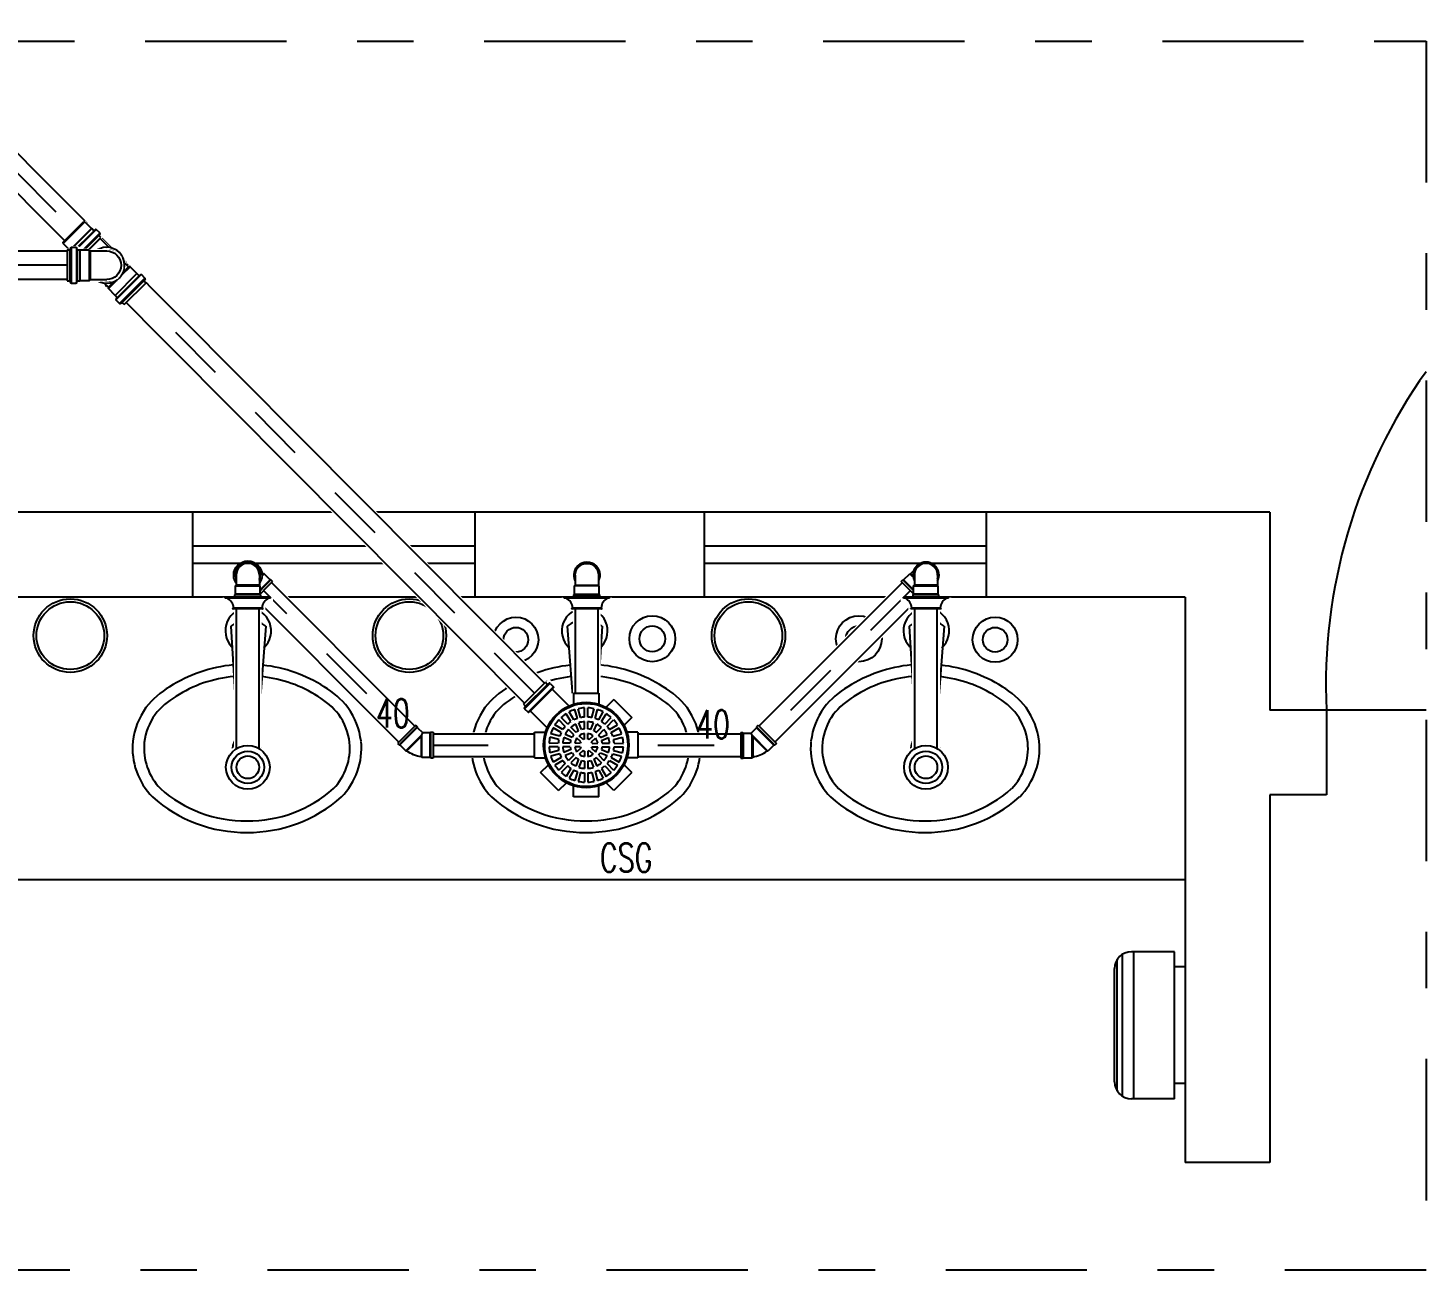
# Model space of a CAD drawing. Header units: inches. Extents: x 542787 to 543192, y 9574025 to 9574373.
# Drawn here: x 542836.584 to 542839.058, y 9574197.308 to 9574199.505 of the extents above; entities that cross this region are included whole.
import ezdxf
from ezdxf.enums import TextEntityAlignment as Align

# ---------------------------------------------------------------- set-up
doc = ezdxf.new("R2010")
doc.units = ezdxf.units.IN
doc.header["$MEASUREMENT"] = 0
for name, pattern in [('DASHDOT', [1, 0.5, -0.25, 0, -0.25]), ('DASHDOT2', [0.5, 0.25, -0.125, 0, -0.125]), ('HIDDEN2', [4.7625, 3.175, -1.5875])]:
    doc.linetypes.add(name, pattern=pattern)
for name, color, linetype in [('CERCADURA', 7, 'Continuous'), ('EIXO', 8, 'Continuous'), ('I-ARQ', 8, 'Continuous'), ('I-ESGOTO', 6, 'Continuous'), ('I-NORMO_INST', 4, 'Continuous'), ('TINTERNO', 8, 'Continuous')]:
    doc.layers.add(name, color=color, linetype=linetype)
doc.styles.add('125', font='ROMANS.SHX', dxfattribs={"width": 0.7, "height": 0.25})
doc.styles.add('25', font='ROMANS.SHX', dxfattribs={"width": 0.7, "height": 0.05})

# ---------------------------------------------------------------- blocks, each defined once
blk = doc.blocks.new('*U226')
at = {"color": 2}
blk.add_wipeout([(0, 0.0285), (1.1174, 0.0285), (1.1174, -0.0285), (0, -0.0285)], dxfattribs=at)
for p, q in [((0, 0.025), (1.1174, 0.025)), ((0, -0.025), (1.1174, -0.025))]:
    blk.add_line(p, q)
at = {"layer": 'EIXO', "linetype": 'DASHDOT', "ltscale": 0.01}
blk.add_line((0, 0), (1.1174, 0), dxfattribs=at)
blk = doc.blocks.new('*U72')
at = {"color": 2}
blk.add_wipeout([(-0.0161, 0.0161), (0.1103, 0.1425), (0.1425, 0.1103), (0.0161, -0.0161)], dxfattribs=at)
for p, q in [((-0.0141, 0.0141), (0.1123, 0.1405)), ((0.0141, -0.0141), (0.1405, 0.1123))]:
    blk.add_line(p, q)
at = {"layer": 'EIXO', "linetype": 'DASHDOT', "ltscale": 0.01}
blk.add_line((0, 0), (0.1264, 0.1264), dxfattribs=at)
blk = doc.blocks.new('*U80')
at = {"color": 2}
blk.add_wipeout([(0.0879, -0.0547), (0.3715, -0.3384), (0.3384, -0.3715), (0.0547, -0.0879)], dxfattribs=at)
for p, q in [((0.0854, -0.0571), (0.3691, -0.3408)), ((0.0571, -0.0854), (0.3408, -0.3691))]:
    blk.add_line(p, q)
at = {"layer": 'EIXO', "linetype": 'DASHDOT', "ltscale": 0.01}
blk.add_line((0.0713, -0.0713), (0.3549, -0.3549), dxfattribs=at)
blk = doc.blocks.new('*U81')
at = {"color": 2}
blk.add_wipeout([(0, 0.0228), (0.5486, 0.0228), (0.5486, -0.0228), (0, -0.0228)], dxfattribs=at)
for p, q in [((0, 0.02), (0.5486, 0.02)), ((0, -0.02), (0.5486, -0.02))]:
    blk.add_line(p, q)
at = {"layer": 'EIXO', "linetype": 'DASHDOT', "ltscale": 0.01}
blk.add_line((0, 0), (0.5486, 0), dxfattribs=at)
blk = doc.blocks.new('*U288')
at = {"color": 2}
blk.add_wipeout([(0.0202, 0.0201), (1.1708, -1.1365), (1.1305, -1.1766), (-0.0202, -0.0201)], dxfattribs=at)
for p, q in [((0.0177, 0.0176), (1.1684, -1.1389)), ((-0.0177, -0.0176), (1.1329, -1.1742))]:
    blk.add_line(p, q)
at = {"layer": 'EIXO', "linetype": 'DASHDOT', "ltscale": 0.01}
blk.add_line((0, 0), (1.1506, -1.1566), dxfattribs=at)
blk = doc.blocks.new('*U82')
at = {"color": 2}
blk.add_wipeout([(0.1177, -0.0846), (0.3715, -0.3384), (0.3384, -0.3715), (0.0846, -0.1177)], dxfattribs=at)
for p, q in [((0.1153, -0.087), (0.3691, -0.3408)), ((0.087, -0.1153), (0.3408, -0.3691))]:
    blk.add_line(p, q)
at = {"layer": 'EIXO', "linetype": 'DASHDOT', "ltscale": 0.01}
blk.add_line((0.1011, -0.1011), (0.3549, -0.3549), dxfattribs=at)
blk = doc.blocks.new('*U67')
at = {"color": 2}
blk.add_wipeout([(0.0278, 0.0036), (0.0295, 0.0036), (0.0401, -0.007), (0.0415, -0.007), (0.0448, -0.0103), (0.0103, -0.0448), (0.007, -0.0415), (0.007, -0.0401), (-0.0036, -0.0295), (-0.0036, -0.0278), (-0.0085, -0.0228), (-0.0135, -0.0203), (-0.0208, -0.0127), (-0.0243, -0.0019), (-0.0237, 0.0059), (-0.0199, 0.0141), (-0.0152, 0.0191), (-0.0086, 0.0228), (-0.0002, 0.0244), (0.0052, 0.0238), (0.0135, 0.0203), (0.0187, 0.0156), (0.0228, 0.0085)], dxfattribs=at)
for p, q in [((0.0215, 0.0077), (0.0272, 0.002)), ((0.0223, -0.0045), (0.0288, 0.002)), ((0.0271, 0.002), (0.0227, -0.0025)), ((0.0288, 0.002), (0.0271, 0.002)), ((0.0395, -0.0086), (0.0288, 0.002)), ((-0.0077, -0.0215), (-0.002, -0.0272)), ((0.0045, -0.0223), (-0.002, -0.0288)), ((-0.002, -0.0271), (0.0025, -0.0227)), ((0.0409, -0.0086), (0.0086, -0.0409)), ((0.0437, -0.0115), (0.0115, -0.0437)), ((0.0409, -0.0086), (0.0395, -0.0086)), ((0.0437, -0.0115), (0.0409, -0.0086)), ((-0.002, -0.0288), (-0.002, -0.0271)), ((0.0086, -0.0395), (-0.002, -0.0288)), ((0.0086, -0.0409), (0.0086, -0.0395)), ((0.0115, -0.0437), (0.0086, -0.0409))]:
    blk.add_line(p, q)
for radius in [0.0228, 0.02]:
    blk.add_circle((0, 0), radius)
at = {"layer": 'TINTERNO'}
blk.add_line((0.0395, -0.0086), (0.0086, -0.0395), dxfattribs=at)
blk.add_circle((0, 0), 0.0188, dxfattribs=at)
blk = doc.blocks.new('*U68')
at = {"color": 2}
blk.add_wipeout([(0.0171, 0.0222), (0.0183, 0.0234), (0.0333, 0.0234), (0.0343, 0.0244), (0.039, 0.0244), (0.039, -0.0244), (0.0343, -0.0244), (0.0333, -0.0234), (0.0183, -0.0234), (0.0171, -0.0222), (0.0101, -0.0222), (0.0049, -0.0239), (-0.0057, -0.0237), (-0.0159, -0.0185), (-0.0209, -0.0126), (-0.024, -0.0041), (-0.0242, 0.0027), (-0.0222, 0.01), (-0.0174, 0.0171), (-0.0132, 0.0205), (-0.0048, 0.0239), (0.0022, 0.0243), (0.0101, 0.0222)], dxfattribs=at)
for p, q in [((0, 0.0206), (0.0178, 0.0206)), ((0.019, 0.0218), (0.0178, 0.0206)), ((0.034, 0.0218), (0.019, 0.0218)), ((0.035, 0.0228), (0.034, 0.0218)), ((0.039, 0.0228), (0.035, 0.0228)), ((0.039, 0.0228), (0.039, -0.0228)), ((0, -0.0206), (0.0178, -0.0206)), ((0.019, -0.0218), (0.0178, -0.0206)), ((0.034, -0.0218), (0.019, -0.0218)), ((0.035, -0.0228), (0.034, -0.0218)), ((0.039, -0.0228), (0.035, -0.0228))]:
    blk.add_line(p, q)
at = {"color": 8}
for p, q in [((0.0178, 0.0206), (0.0178, -0.0206)), ((0.019, -0.0218), (0.019, 0.0218)), ((0.034, 0.0218), (0.034, -0.0218)), ((0.035, 0.0228), (0.035, -0.0228))]:
    blk.add_line(p, q, dxfattribs=at)
blk.add_arc((0, 0), 0.0228, 64.6232, 295.3768, dxfattribs=at)
for radius, start, end in [(0.0218, 70.9009, 289.0991), (0.0206, 90, 270)]:
    blk.add_arc((0, 0), radius, start, end)
blk = doc.blocks.new('J4540')
at = {"color": 1, "style": '25'}
for tag, flags, p in [('DESCRICAO', 1, (-0.1561, -0.1085)), ('MARCA', 1, (-0.1561, -0.1877)), ('QUANT.', 3, (-0.1561, -0.2718))]:
    blk.add_attdef(tag, text='', height=0.05, dxfattribs=dict(at, flags=flags)).set_placement(p, align=Align.CENTER)
at = {"color": 2}
blk.add_wipeout([(0.0278, -0.0238), (0.0235, -0.0238), (0.0225, -0.0228), (0.0097, -0.0228), (0.0006, -0.0318), (0.0006, -0.0332), (-0.0025, -0.0363), (-0.0358, -0.0029), (-0.0328, 0.0001), (-0.0314, 0.0001), (-0.0207, 0.0107), (-0.019, 0.0107), (-0.0066, 0.0179), (0.0062, 0.0212), (0.0075, 0.0224), (0.0225, 0.0224), (0.0235, 0.0234), (0.0278, 0.0234)], dxfattribs=at)
for p, q in [((-0.031, -0.0007), (-0.0204, 0.0099)), ((0.0078, -0.0183), (-0.0204, 0.0099)), ((-0.0204, 0.0099), (-0.0187, 0.0099)), ((0.0078, 0.0216), (0.0066, 0.0204)), ((0.0228, 0.0216), (0.0078, 0.0216)), ((0.0078, 0.0216), (0.0078, -0.0183)), ((0.0238, 0.0226), (0.0228, 0.0216)), ((0.0278, 0.0226), (0.0238, 0.0226)), ((0.0238, 0.0226), (0.0238, -0.023)), ((0.0278, -0.023), (0.0278, 0.0226)), ((-0.0353, -0.0035), (-0.0324, -0.0007)), ((-0.003, -0.0357), (-0.0353, -0.0035)), ((-0.0002, -0.0329), (-0.0324, -0.0007)), ((-0.0324, -0.0007), (-0.031, -0.0007)), ((-0.0002, -0.0315), (0.0093, -0.022)), ((0.0078, -0.0183), (0.0093, -0.022)), ((0.0228, -0.022), (0.0093, -0.022)), ((0.0238, -0.023), (0.0228, -0.022)), ((0.0278, -0.023), (0.0238, -0.023)), ((-0.003, -0.0357), (-0.0002, -0.0329)), ((-0.0002, -0.0329), (-0.0002, -0.0315))]:
    blk.add_line(p, q)
at = {"color": 8}
for p, q in [((-0.0187, 0.0099), (0.0066, -0.0154)), ((0.0066, -0.0154), (0.0066, 0.0204)), ((0.0228, 0.0216), (0.0228, -0.022)), ((-0.0002, -0.0315), (-0.031, -0.0007)), ((0.0066, -0.0154), (0.0078, -0.0183))]:
    blk.add_line(p, q, dxfattribs=at)
blk.add_arc((0.0157, -0.0373), 0.0584, 98.9327, 126.0673)
blk = doc.blocks.new('SF40B5')
at = {"color": 8, "linetype": 'Continuous'}
for p, q in [((0.0011, 0.04), (0, 0.04)), ((0, 0.04), (0, -0.04)), ((0.0011, 0.04), (0.0011, -0.04)), ((0.0191, 0.0267), (0.0184, 0.0267)), ((0.0184, 0.0267), (0.0184, -0.0267)), ((0.0197, 0.026), (0.0197, -0.026)), ((0.0011, -0.04), (0, -0.04)), ((0.0191, -0.0267), (0.0184, -0.0267))]:
    blk.add_line(p, q, dxfattribs=at)
at = {"linetype": 'Continuous'}
for p, q in [((0.2669, 0.02), (0.0197, 0.02)), ((0.2669, -0.02), (0.0197, -0.02))]:
    blk.add_line(p, q, dxfattribs=at)
for radius in [0.0387, 0.02]:
    blk.add_circle((0.3, 0), radius)
at = {"color": 8}
blk.add_circle((0.3, 0), 0.0287, dxfattribs=at)
at = {"linetype": 'Continuous'}
for centre, start, end in [((0.0187, 0.0443), 201.6148, 268.9949), ((0.0187, -0.0443), 91.0051, 158.3852)]:
    blk.add_arc(centre, 0.019, start, end, dxfattribs=at)
at = {"color": 8, "linetype": 'Continuous'}
for centre, start, end in [((0.0191, 0.026), 0, 90), ((0.0191, -0.026), 270, 0)]:
    blk.add_arc(centre, 0.000667, start, end, dxfattribs=at)
at = {"color": 2}
blk.add_wipeout([(0.0011, 0.0446), (0.0067, 0.0446), (0.0067, 0.0383), (0.0149, 0.0312), (0.0253, 0.0312), (0.0253, 0.0246), (0.2659, 0.0246), (0.2726, 0.0326), (0.2841, 0.0398), (0.2972, 0.0431), (0.3107, 0.0422), (0.3233, 0.0371), (0.3337, 0.0284), (0.3408, 0.017), (0.3441, 0.0038), (0.3432, -0.0097), (0.3382, -0.0222), (0.3295, -0.0326), (0.318, -0.0398), (0.3049, -0.0431), (0.2914, -0.0422), (0.2788, -0.0371), (0.2684, -0.0284), (0.266, -0.0246), (0.0253, -0.0246), (0.0253, -0.0312), (0.0149, -0.0312), (0.0067, -0.0383), (0.0067, -0.0446), (0.0011, -0.0446)], dxfattribs=at)
at = {"color": 8, "linetype": 'Continuous'}
for p, q in [((0.0021, 0.04), (0.0011, 0.04)), ((0.0011, 0.04), (0.0011, -0.04)), ((0.0021, 0.04), (0.0021, -0.04)), ((0.0201, 0.0267), (0.0194, 0.0267)), ((0.0194, 0.0267), (0.0194, -0.0267)), ((0.0208, 0.026), (0.0208, -0.026)), ((0.0021, -0.04), (0.0011, -0.04)), ((0.0201, -0.0267), (0.0194, -0.0267))]:
    blk.add_line(p, q, dxfattribs=at)
at = {"linetype": 'Continuous'}
for p, q in [((0.2679, 0.02), (0.0208, 0.02)), ((0.2679, -0.02), (0.0208, -0.02))]:
    blk.add_line(p, q, dxfattribs=at)
for radius in [0.0387, 0.02]:
    blk.add_circle((0.3011, 0), radius)
at = {"color": 8}
blk.add_circle((0.3011, 0), 0.0287, dxfattribs=at)
at = {"linetype": 'Continuous'}
for centre, start, end in [((0.0198, 0.0443), 201.6148, 268.9949), ((0.0198, -0.0443), 91.0051, 158.3852)]:
    blk.add_arc(centre, 0.019, start, end, dxfattribs=at)
at = {"color": 8, "linetype": 'Continuous'}
for centre, start, end in [((0.0201, 0.026), 0, 90), ((0.0201, -0.026), 270, 0)]:
    blk.add_arc(centre, 0.000667, start, end, dxfattribs=at)
blk = doc.blocks.new('*U83')
at = {"color": 2}
blk.add_wipeout([(0.0036, -0.0278), (0.0036, -0.0295), (-0.007, -0.0401), (-0.007, -0.0415), (-0.0103, -0.0448), (-0.0448, -0.0103), (-0.0415, -0.007), (-0.0401, -0.007), (-0.0295, 0.0036), (-0.0278, 0.0036), (-0.0228, 0.0085), (-0.0203, 0.0135), (-0.0127, 0.0208), (-0.0019, 0.0243), (0.0059, 0.0237), (0.0141, 0.0199), (0.0191, 0.0152), (0.0228, 0.0086), (0.0244, 0.0002), (0.0238, -0.0052), (0.0203, -0.0135), (0.0156, -0.0187), (0.0085, -0.0228)], dxfattribs=at)
for p, q in [((-0.0395, -0.0086), (-0.0288, 0.002)), ((-0.0223, -0.0045), (-0.0288, 0.002)), ((-0.0288, 0.002), (-0.0271, 0.002)), ((-0.0215, 0.0077), (-0.0272, 0.002)), ((-0.0271, 0.002), (-0.0227, -0.0025)), ((-0.0437, -0.0115), (-0.0409, -0.0086)), ((-0.0115, -0.0437), (-0.0437, -0.0115)), ((-0.0086, -0.0409), (-0.0409, -0.0086)), ((-0.0409, -0.0086), (-0.0395, -0.0086)), ((-0.0045, -0.0223), (0.002, -0.0288)), ((0.002, -0.0271), (-0.0025, -0.0227)), ((0.0077, -0.0215), (0.002, -0.0272)), ((-0.0115, -0.0437), (-0.0086, -0.0409)), ((-0.0086, -0.0395), (0.002, -0.0288)), ((-0.0086, -0.0409), (-0.0086, -0.0395)), ((0.002, -0.0288), (0.002, -0.0271))]:
    blk.add_line(p, q)
for radius in [0.0228, 0.02]:
    blk.add_circle((0, 0), radius)
at = {"layer": 'TINTERNO'}
blk.add_line((-0.0086, -0.0395), (-0.0395, -0.0086), dxfattribs=at)
blk.add_circle((0, 0), 0.0188, dxfattribs=at)
blk = doc.blocks.new('A$C57B471C8')
for p, q in [((-0.2101, 0.0488), (-0.1783, 0.0806)), ((-0.1783, 0.0806), (-0.1646, 0.0669)), ((-0.152, 0.0915), (-0.152, 0.0721)), ((-0.152, 0.0915), (-0.107, 0.0915)), ((-0.107, 0.0915), (-0.107, 0.0721)), ((-0.0807, 0.0806), (-0.0944, 0.0669)), ((-0.0807, 0.0806), (-0.0489, 0.0488)), ((-0.2101, 0.0488), (-0.1964, 0.0351)), ((-0.0489, 0.0488), (-0.0626, 0.0351)), ((-0.0181, 0.0273), (-0.0591, 0.0273)), ((-0.0168, 0.0309), (-0.0171, 0.0283)), ((-0.0071, 0.0318), (-0.0158, 0.0318)), ((-0.0158, 0.0308), (-0.0158, -0.0308)), ((-0.0071, 0.0308), (-0.0071, -0.0308)), ((-0.0061, 0.0311), (-0.0053, 0.0281)), ((0, 0.0273), (-0.0044, 0.0273)), ((0, 0.0273), (0, -0.0273)), ((-0.221, -0.0225), (-0.221, 0.0225)), ((-0.221, 0.0225), (-0.2016, 0.0225)), ((-0.221, -0.0225), (-0.2016, -0.0225)), ((-0.2101, -0.0488), (-0.1964, -0.0351)), ((-0.1783, -0.0806), (-0.2101, -0.0488)), ((-0.0489, -0.0488), (-0.0807, -0.0806)), ((-0.0489, -0.0488), (-0.0626, -0.0351)), ((-0.0181, -0.0273), (-0.0591, -0.0273)), ((-0.0168, -0.0309), (-0.0171, -0.0283)), ((-0.0071, -0.0318), (-0.0158, -0.0318)), ((-0.0061, -0.0311), (-0.0053, -0.0281)), ((0, -0.0273), (-0.0044, -0.0273)), ((-0.1783, -0.0806), (-0.1646, -0.0669)), ((-0.152, -0.0915), (-0.152, -0.0721)), ((-0.107, -0.0915), (-0.107, -0.0721)), ((-0.0807, -0.0806), (-0.0944, -0.0669)), ((-0.107, -0.0915), (-0.152, -0.0915))]:
    blk.add_line(p, q)
at = {"color": 8}
for p, q in [((-0.1568, 0.0413), (-0.165, 0.0554)), ((-0.1516, 0.0443), (-0.1598, 0.0584)), ((-0.1452, 0.0469), (-0.1494, 0.0627)), ((-0.1394, 0.0485), (-0.1436, 0.0643)), ((-0.1325, 0.0494), (-0.1325, 0.0657)), ((-0.1265, 0.0494), (-0.1265, 0.0657)), ((-0.1196, 0.0485), (-0.1154, 0.0643)), ((-0.1138, 0.0469), (-0.1096, 0.0627)), ((-0.1074, 0.0443), (-0.0992, 0.0584)), ((-0.1022, 0.0413), (-0.094, 0.0554)), ((-0.1738, 0.0221), (-0.1879, 0.0303)), ((-0.1708, 0.0273), (-0.1849, 0.0355)), ((-0.1666, 0.0328), (-0.1781, 0.0444)), ((-0.1623, 0.0371), (-0.1739, 0.0486)), ((-0.1517, 0.0179), (-0.1609, 0.0271)), ((-0.1474, 0.0222), (-0.1566, 0.0314)), ((-0.1431, 0.025), (-0.1481, 0.0371)), ((-0.1376, 0.0273), (-0.1426, 0.0394)), ((-0.1325, 0.0283), (-0.1325, 0.0414)), ((-0.1265, 0.0283), (-0.1265, 0.0414)), ((-0.1214, 0.0273), (-0.1164, 0.0394)), ((-0.1159, 0.025), (-0.1109, 0.0371)), ((-0.1116, 0.0222), (-0.1024, 0.0314)), ((-0.1073, 0.0179), (-0.0981, 0.0271)), ((-0.0967, 0.0371), (-0.0851, 0.0486)), ((-0.0924, 0.0328), (-0.0809, 0.0444)), ((-0.0882, 0.0273), (-0.0741, 0.0355)), ((-0.0852, 0.0221), (-0.0711, 0.0303)), ((-0.0171, 0.0273), (-0.0171, -0.0273)), ((-0.0051, 0.0273), (-0.0051, -0.0273)), ((-0.1789, 0.003), (-0.1952, 0.003)), ((-0.178, 0.0099), (-0.1938, 0.0141)), ((-0.1764, 0.0157), (-0.1922, 0.0199)), ((-0.1578, 0.003), (-0.1709, 0.003)), ((-0.1568, 0.0081), (-0.1689, 0.0131)), ((-0.1545, 0.0136), (-0.1666, 0.0186)), ((-0.1401, 0.003), (-0.1498, 0.003)), ((-0.1391, 0.0054), (-0.146, 0.0122)), ((-0.1349, 0.0096), (-0.1417, 0.0165)), ((-0.1325, 0.0106), (-0.1325, 0.0203)), ((-0.1265, 0.0106), (-0.1265, 0.0203)), ((-0.1241, 0.0096), (-0.1173, 0.0165)), ((-0.1199, 0.0054), (-0.113, 0.0122)), ((-0.1189, 0.003), (-0.1092, 0.003)), ((-0.1045, 0.0136), (-0.0924, 0.0186)), ((-0.1022, 0.0081), (-0.0901, 0.0131)), ((-0.1012, 0.003), (-0.0881, 0.003)), ((-0.0826, 0.0157), (-0.0668, 0.0199)), ((-0.081, 0.0099), (-0.0652, 0.0141)), ((-0.0801, 0.003), (-0.0638, 0.003)), ((-0.1789, -0.003), (-0.1952, -0.003)), ((-0.178, -0.0099), (-0.1938, -0.0141)), ((-0.1764, -0.0157), (-0.1922, -0.0199)), ((-0.1738, -0.0221), (-0.1879, -0.0303)), ((-0.1578, -0.003), (-0.1709, -0.003)), ((-0.1568, -0.0081), (-0.1689, -0.0131)), ((-0.1545, -0.0136), (-0.1666, -0.0186)), ((-0.1517, -0.0179), (-0.1609, -0.0271)), ((-0.1474, -0.0222), (-0.1566, -0.0314)), ((-0.1401, -0.003), (-0.1498, -0.003)), ((-0.1391, -0.0054), (-0.146, -0.0122)), ((-0.1349, -0.0096), (-0.1417, -0.0165)), ((-0.1325, -0.0106), (-0.1325, -0.0203)), ((-0.1265, -0.0106), (-0.1265, -0.0203)), ((-0.1241, -0.0096), (-0.1173, -0.0165)), ((-0.1199, -0.0054), (-0.113, -0.0122)), ((-0.1189, -0.003), (-0.1092, -0.003)), ((-0.1116, -0.0222), (-0.1024, -0.0314)), ((-0.1073, -0.0179), (-0.0981, -0.0271)), ((-0.1045, -0.0136), (-0.0924, -0.0186)), ((-0.1022, -0.0081), (-0.0901, -0.0131)), ((-0.1012, -0.003), (-0.0881, -0.003)), ((-0.0852, -0.0221), (-0.0711, -0.0303)), ((-0.0826, -0.0157), (-0.0668, -0.0199)), ((-0.081, -0.0099), (-0.0652, -0.0141)), ((-0.0801, -0.003), (-0.0638, -0.003)), ((-0.1708, -0.0273), (-0.1849, -0.0355)), ((-0.1666, -0.0328), (-0.1781, -0.0444)), ((-0.1623, -0.0371), (-0.1739, -0.0486)), ((-0.1568, -0.0413), (-0.165, -0.0554)), ((-0.1516, -0.0443), (-0.1598, -0.0584)), ((-0.1452, -0.0469), (-0.1494, -0.0627)), ((-0.1431, -0.025), (-0.1481, -0.0371)), ((-0.1394, -0.0485), (-0.1436, -0.0643)), ((-0.1376, -0.0273), (-0.1426, -0.0394)), ((-0.1325, -0.0283), (-0.1325, -0.0414)), ((-0.1325, -0.0494), (-0.1325, -0.0657)), ((-0.1265, -0.0283), (-0.1265, -0.0414)), ((-0.1265, -0.0494), (-0.1265, -0.0657)), ((-0.1214, -0.0273), (-0.1164, -0.0394)), ((-0.1196, -0.0485), (-0.1154, -0.0643)), ((-0.1159, -0.025), (-0.1109, -0.0371)), ((-0.1138, -0.0469), (-0.1096, -0.0627)), ((-0.1074, -0.0443), (-0.0992, -0.0584)), ((-0.1022, -0.0413), (-0.094, -0.0554)), ((-0.0967, -0.0371), (-0.0851, -0.0486)), ((-0.0924, -0.0328), (-0.0809, -0.0444)), ((-0.0882, -0.0273), (-0.0741, -0.0355))]:
    blk.add_line(p, q, dxfattribs=at)
blk.add_circle((-0.1295, 0), 0.0755)
blk.add_circle((-0.1295, 0), 0.0735, dxfattribs=at)
for radius, start, end in [(0.0658, 122.6132, 132.3868), (0.0658, 107.6132, 117.3868), (0.0658, 92.6132, 102.3868), (0.0658, 77.6132, 87.3868), (0.0658, 62.6132, 72.3868), (0.0658, 47.6132, 57.3868), (0.0658, 152.6132, 162.3868), (0.0658, 137.6132, 147.3868), (0.0495, 138.4746, 146.5254), (0.0415, 139.1455, 153.3545), (0.0495, 123.4746, 131.5254), (0.0415, 116.6455, 130.8545), (0.0495, 108.4746, 116.5254), (0.0285, 118.5423, 128.9577), (0.0415, 94.1455, 108.3545), (0.0495, 93.4746, 101.5254), (0.0285, 96.0423, 106.4577), (0.0495, 78.4746, 86.5254), (0.0415, 71.6455, 85.8545), (0.0285, 73.5423, 83.9577), (0.0285, 51.0423, 61.4577), (0.0495, 63.4746, 71.5254), (0.0415, 49.1455, 63.3545), (0.0495, 48.4746, 56.5254), (0.0415, 26.6455, 40.8545), (0.0495, 33.4746, 41.5254), (0.0658, 32.6132, 42.3868), (0.0658, 17.6132, 27.3868), (0.0658, 167.6132, 177.3868), (0.0495, 168.4746, 176.5254), (0.0495, 153.4746, 161.5254), (0.0415, 161.6455, 175.8545), (0.0285, 163.5423, 173.9577), (0.0285, 141.0423, 151.4577), (0.0205, 143.415, 171.585), (0.0205, 98.415, 126.585), (0.011, 150.8266, 164.1734), (0.011, 105.8266, 119.1734), (0.0205, 53.415, 81.585), (0.011, 60.8266, 74.1734), (0.011, 15.8266, 29.1734), (0.0205, 8.415, 36.585), (0.0285, 28.5423, 38.9577), (0.0285, 6.0423, 16.4577), (0.0415, 4.1455, 18.3545), (0.0495, 18.4746, 26.5254), (0.0495, 3.4746, 11.5254), (0.0658, 2.6132, 12.3868), (0.0658, 182.6132, 192.3868), (0.0658, 197.6132, 207.3868), (0.0495, 183.4746, 191.5254), (0.0495, 198.4746, 206.5254), (0.0415, 184.1455, 198.3545), (0.0415, 206.6455, 220.8545), (0.0285, 186.0423, 196.4577), (0.0285, 208.5423, 218.9577), (0.0205, 188.415, 216.585), (0.0285, 231.0423, 241.4577), (0.0205, 233.415, 261.585), (0.011, 195.8266, 209.1734), (0.011, 240.8266, 254.1734), (0.011, 285.8266, 299.1734), (0.0205, 278.415, 306.585), (0.011, 330.8266, 344.1734), (0.0285, 298.5423, 308.9577), (0.0205, 323.415, 351.585), (0.0285, 321.0423, 331.4577), (0.0285, 343.5423, 353.9577), (0.0415, 319.1455, 333.3545), (0.0415, 341.6455, 355.8545), (0.0495, 333.4746, 341.5254), (0.0495, 348.4746, 356.5254), (0.0658, 332.6132, 342.3868), (0.0658, 347.6132, 357.3868), (0.0658, 212.6132, 222.3868), (0.0658, 227.6132, 237.3868), (0.0495, 213.4746, 221.5254), (0.0495, 228.4746, 236.5254), (0.0415, 229.1455, 243.3545), (0.0495, 243.4746, 251.5254), (0.0415, 251.6455, 265.8545), (0.0495, 258.4746, 266.5254), (0.0285, 253.5423, 263.9577), (0.0285, 276.0423, 286.4577), (0.0415, 274.1455, 288.3545), (0.0495, 273.4746, 281.5254), (0.0495, 288.4746, 296.5254), (0.0415, 296.6455, 310.8545), (0.0495, 303.4746, 311.5254), (0.0658, 302.6132, 312.3868), (0.0495, 318.4746, 326.5254), (0.0658, 317.6132, 327.3868), (0.0658, 242.6132, 252.3868), (0.0658, 257.6132, 267.3868), (0.0658, 272.6132, 282.3868), (0.0658, 287.6132, 297.3868)]:
    blk.add_arc((-0.1295, 0), radius, start, end, dxfattribs=at)
for centre, start, end in [((-0.0181, 0.0284), 270, 355), ((-0.0158, 0.0308), 90, 175), ((-0.0071, 0.0308), 15, 90), ((-0.0044, 0.0284), 195, 270), ((-0.0181, -0.0284), 5, 90), ((-0.0158, -0.0308), 185, 270), ((-0.0071, -0.0308), 270, 345), ((-0.0044, -0.0284), 90, 165)]:
    blk.add_arc(centre, 0.001, start, end)
blk = doc.blocks.new('*U113')
at = {"color": 1, "style": '25'}
for tag, flags, p in [('MARCA', 1, (0, -0.1877)), ('QUANT.', 3, (0, -0.2718))]:
    blk.add_attdef(tag, text='', height=0.05, dxfattribs=dict(at, flags=flags)).set_placement(p, align=Align.CENTER)
at = {"color": 2}
blk.add_wipeout([(-0.0915, 0.0283), (-0.0762, 0.0283), (-0.0739, 0.0339), (-0.0847, 0.0447), (-0.0447, 0.0847), (-0.0339, 0.0739), (-0.0283, 0.0762), (-0.0283, 0.0915), (0.0283, 0.0915), (0.0283, 0.0762), (0.0339, 0.0739), (0.0447, 0.0847), (0.0847, 0.0447), (0.0739, 0.0339), (0.0762, 0.0283), (0.0915, 0.0283), (0.0915, -0.0283), (0.0762, -0.0283), (0.076, -0.029), (0.1007, -0.0538), (0.1047, -0.0539), (0.117, -0.0662), (0.066, -0.1171), (0.0538, -0.1049), (0.0538, -0.1007), (0.029, -0.076), (0.0283, -0.0762), (0.0283, -0.0915), (-0.0283, -0.0915), (-0.0283, -0.0762), (-0.0339, -0.0739), (-0.0447, -0.0847), (-0.0847, -0.0447), (-0.0739, -0.0339), (-0.0762, -0.0283), (-0.0915, -0.0283)], dxfattribs=at)
at = {"color": 2, "rotation": 315.0000000000049}
blk.add_blockref('A$C57B471C8', (0.0915, -0.0916), dxfattribs=at)
at = {"color": 2}
blk.add_wipeout([(-0.0915, 0.0283), (-0.0762, 0.0283), (-0.0739, 0.0339), (-0.0847, 0.0447), (-0.0447, 0.0847), (-0.0339, 0.0739), (-0.0283, 0.0762), (-0.0283, 0.0915), (0.0283, 0.0915), (0.0283, 0.0762), (0.0339, 0.0739), (0.0447, 0.0847), (0.0847, 0.0447), (0.0739, 0.0339), (0.0762, 0.0283), (0.0915, 0.0283), (0.0915, -0.0283), (0.0762, -0.0283), (0.076, -0.029), (0.1007, -0.0538), (0.1047, -0.0539), (0.117, -0.0662), (0.066, -0.1171), (0.0538, -0.1049), (0.0538, -0.1007), (0.029, -0.076), (0.0283, -0.0762), (0.0283, -0.0915), (-0.0283, -0.0915), (-0.0283, -0.0762), (-0.0339, -0.0739), (-0.0447, -0.0847), (-0.0847, -0.0447), (-0.0739, -0.0339), (-0.0762, -0.0283), (-0.0915, -0.0283)], dxfattribs=at)
at = {"color": 2, "rotation": 315.0000000000049}
blk.add_blockref('A$C57B471C8', (0.0915, -0.0916), dxfattribs=at)
at = {"color": 1, "style": '25', "flags": 1}
blk.add_attdef('DESCRICAO', text='', height=0.05, dxfattribs=at).set_placement((0, -0.1085), align=Align.CENTER)
blk = doc.blocks.new('*U69')
at = {"color": 2}
blk.add_wipeout([(0.0026, 0.0263), (0.0167, 0.0222), (0.0266, 0.0115), (0.0291, -0.0016), (0.0243, -0.0154), (0.0138, -0.0241), (0.0026, -0.0262), (-0.0119, -0.0222), (-0.022, -0.0097), (-0.0237, 0.0006), (-0.0204, 0.0115), (-0.0115, 0.0225)], dxfattribs=at)
blk.add_circle((0.0027, 0), 0.025)
at = {"color": 8, "ltscale": 0.01}
blk.add_circle((0.0027, 0), 0.0233, dxfattribs=at)
for centre, start, end in [((0.0027, 0.0125), 132.0789, 270), ((0.0027, -0.0125), 312.0789, 90)]:
    blk.add_arc(centre, 0.0125, start, end, dxfattribs=at)
blk = doc.blocks.new('*U62')
at = {"color": 1, "style": '25'}
for tag, flags, p in [('DESCRICAO', 1, (-0.1561, -0.1085)), ('MARCA', 1, (-0.1561, -0.1877)), ('QUANT.', 3, (-0.1561, -0.2718))]:
    blk.add_attdef(tag, text='', height=0.05, dxfattribs=dict(at, flags=flags)).set_placement(p, align=Align.CENTER)
at = {"color": 2}
blk.add_wipeout([(-0.0358, -0.0029), (-0.0328, 0.0001), (-0.0314, 0.0001), (-0.0223, 0.0092), (-0.0223, 0.022), (-0.0233, 0.023), (-0.0233, 0.0273), (0.0239, 0.0273), (0.0239, 0.023), (0.0229, 0.022), (0.0229, 0.007), (0.0216, 0.0057), (0.0179, -0.008), (0.0112, -0.0195), (0.0112, -0.0212), (0.0006, -0.0318), (0.0006, -0.0332), (-0.0025, -0.0363)], dxfattribs=at)
for p, q in [((-0.0225, 0.0273), (0.0231, 0.0273)), ((-0.0225, 0.0273), (-0.0225, 0.0233)), ((0.0231, 0.0273), (0.0231, 0.0233)), ((-0.031, -0.0007), (-0.0215, 0.0089)), ((-0.0225, 0.0233), (0.0231, 0.0233)), ((-0.0225, 0.0233), (-0.0215, 0.0223)), ((-0.0215, 0.0223), (-0.0215, 0.0089)), ((-0.0178, 0.0073), (-0.0215, 0.0089)), ((0.0104, -0.0209), (-0.0178, 0.0073)), ((-0.0178, 0.0073), (0.0221, 0.0073)), ((0.0221, 0.0073), (0.0209, 0.0061)), ((0.0231, 0.0233), (0.0221, 0.0223)), ((0.0221, 0.0223), (0.0221, 0.0073)), ((-0.0353, -0.0035), (-0.0324, -0.0007)), ((-0.0353, -0.0035), (-0.003, -0.0357)), ((-0.0002, -0.0329), (-0.0324, -0.0007)), ((-0.0324, -0.0007), (-0.031, -0.0007)), ((-0.0002, -0.0315), (0.0104, -0.0209)), ((0.0104, -0.0209), (0.0104, -0.0192)), ((-0.003, -0.0357), (-0.0002, -0.0329)), ((-0.0002, -0.0329), (-0.0002, -0.0315))]:
    blk.add_line(p, q)
at = {"color": 8}
for p, q in [((-0.0215, 0.0223), (0.0221, 0.0223)), ((-0.0149, 0.0061), (-0.0178, 0.0073)), ((-0.0149, 0.0061), (0.0104, -0.0192)), ((0.0209, 0.0061), (-0.0149, 0.0061)), ((-0.0002, -0.0315), (-0.031, -0.0007))]:
    blk.add_line(p, q, dxfattribs=at)
blk.add_arc((-0.0368, 0.0152), 0.0584, 323.9327, 351.0673)
blk = doc.blocks.new('*U127')
at = {"color": 2}
blk.add_wipeout([(-0.0593, -0.0106), (-0.0553, -0.0101), (-0.0536, -0.0111), (-0.0496, -0.0071), (-0.0481, -0.0085), (-0.0343, 0.0054), (-0.0257, 0.0248), (-0.0048, 0.0348), (-0.0058, 0.0359), (-0.0007, 0.041), (0.0001, 0.0403), (0.0001, 0.0422), (0.012, 0.0541), (0.012, 0.0544), (0.0151, 0.0575), (0.0142, 0.0587), (0.0144, 0.0631), (0.0206, 0.0693), (0.0246, 0.0698), (0.0263, 0.0688), (0.0287, 0.0712), (0.0707, 0.0292), (0.0683, 0.0269), (0.0693, 0.0251), (0.0688, 0.0211), (0.0626, 0.0149), (0.0581, 0.0147), (0.057, 0.0156), (0.0528, 0.0114), (0.0527, 0.0115), (0.0417, 0.0006), (0.0398, 0.0006), (0.0405, -0.0002), (0.0354, -0.0053), (0.0343, -0.0043), (0.0254, -0.0242), (0.0049, -0.0337), (-0.009, -0.0476), (-0.0076, -0.049), (-0.0116, -0.053), (-0.0106, -0.0548), (-0.0111, -0.0588), (-0.0173, -0.065), (-0.0218, -0.0652), (-0.0229, -0.0643), (-0.026, -0.0674), (-0.0264, -0.0674), (-0.0382, -0.0793), (-0.041, -0.0776), (-0.0782, -0.0404), (-0.0798, -0.0377), (-0.0679, -0.0258), (-0.0679, -0.0255), (-0.0648, -0.0224), (-0.0657, -0.0212), (-0.0655, -0.0168)], dxfattribs=at)
for p, q in [((0.0143, 0.0532), (0.0024, 0.0413)), ((0.0176, 0.0568), (0.0143, 0.0535)), ((0.0143, 0.0535), (0.0529, 0.0148)), ((0.0143, 0.0535), (0.0143, 0.0532)), ((0.0159, 0.0601), (0.0176, 0.0581)), ((0.0222, 0.0677), (0.016, 0.0615)), ((0.0162, 0.0603), (0.0597, 0.0167)), ((0.0229, 0.067), (0.0665, 0.0234)), ((0.0234, 0.0678), (0.0261, 0.0663)), ((0.0303, 0.0695), (0.0273, 0.0665)), ((0.0303, 0.0695), (0.069, 0.0309)), ((0.0024, 0.0387), (-0.0049, 0.0314)), ((-0.0006, 0.0379), (-0.0027, 0.0358)), ((-0.0017, 0.0346), (-0.0027, 0.0358)), ((0.0005, 0.0369), (-0.0006, 0.0379)), ((0.0024, 0.0413), (0.0178, 0.0258)), ((0.0024, 0.0413), (0.0024, 0.0387)), ((0.0673, 0.0239), (0.0658, 0.0266)), ((0.069, 0.0309), (0.0659, 0.0278)), ((-0.0321, 0.0043), (-0.0481, -0.0118)), ((0.0408, 0.0029), (0.0253, 0.0183)), ((0.0382, 0.0029), (0.0309, -0.0044)), ((0.0364, 0.0011), (0.0374, -0.0001)), ((0.0408, 0.0029), (0.0382, 0.0029)), ((0.0527, 0.0148), (0.0408, 0.0029)), ((0.0529, 0.0148), (0.0527, 0.0148)), ((0.0563, 0.0181), (0.0529, 0.0148)), ((0.0596, 0.0165), (0.0576, 0.0181)), ((0.0672, 0.0227), (0.061, 0.0165)), ((-0.0623, -0.0231), (-0.0656, -0.0264)), ((-0.064, -0.0198), (-0.0623, -0.0218)), ((-0.0577, -0.0122), (-0.0639, -0.0184)), ((-0.0632, -0.0191), (-0.0196, -0.0627)), ((-0.057, -0.0129), (-0.0134, -0.0565)), ((-0.0565, -0.0121), (-0.0538, -0.0136)), ((-0.0496, -0.0104), (-0.0526, -0.0134)), ((-0.0496, -0.0104), (-0.0109, -0.049)), ((0.0341, -0.0012), (0.0353, -0.0022)), ((0.0374, -0.0001), (0.0353, -0.0022)), ((-0.0775, -0.0386), (-0.0656, -0.0268)), ((-0.0775, -0.0386), (-0.0775, -0.0411)), ((-0.0775, -0.0411), (-0.0416, -0.077)), ((-0.0656, -0.0264), (-0.0656, -0.0268)), ((-0.0109, -0.049), (-0.014, -0.0521)), ((0.0038, -0.0316), (-0.0123, -0.0476)), ((-0.0392, -0.077), (-0.0273, -0.0651)), ((-0.027, -0.0651), (-0.0273, -0.0651)), ((-0.0237, -0.0618), (-0.027, -0.0651)), ((-0.0203, -0.0635), (-0.0223, -0.0618)), ((-0.0127, -0.0572), (-0.0189, -0.0634)), ((-0.0126, -0.056), (-0.0141, -0.0533)), ((-0.0392, -0.077), (-0.0416, -0.077))]:
    blk.add_line(p, q)
at = {"color": 8}
for p, q in [((0.0143, 0.0532), (0.0527, 0.0148)), ((0.0182, 0.0574), (0.0569, 0.0187)), ((0.0267, 0.0659), (0.0654, 0.0272)), ((0.0024, 0.0387), (0.012, 0.0291)), ((0.0382, 0.0029), (0.0286, 0.0125)), ((-0.0617, -0.0225), (-0.023, -0.0612)), ((-0.0532, -0.014), (-0.0145, -0.0527)), ((-0.0481, -0.0118), (-0.0123, -0.0476)), ((-0.0392, -0.077), (-0.0775, -0.0386)), ((-0.027, -0.0651), (-0.0656, -0.0264)), ((-0.0656, -0.0268), (-0.0273, -0.0651))]:
    blk.add_line(p, q, dxfattribs=at)
blk.add_lwpolyline([(0.0061, -0.03), (0.0061, -0.03, 0.174705)], format="xyb")
for radius in [0.0318, 0.0256]:
    blk.add_circle((-0.0006, -0.0001), radius)
blk.add_circle((-0.0006, -0.0001), 0.0273, dxfattribs=at)
for centre, start, end in [((0.0167, 0.0608), 135, 220), ((0.0169, 0.0575), 315, 40), ((0.0229, 0.067), 60, 135), ((0.0266, 0.0672), 240, 315), ((0.0667, 0.0271), 135, 210), ((0.057, 0.0174), 50, 135), ((0.0603, 0.0172), 230, 315), ((0.0665, 0.0234), 315, 30), ((-0.0632, -0.0191), 135, 220), ((-0.063, -0.0224), 315, 40), ((-0.057, -0.0129), 60, 135), ((-0.0533, -0.0127), 240, 315), ((-0.0229, -0.0625), 50, 135), ((-0.0196, -0.0627), 230, 315), ((-0.0132, -0.0528), 135, 210), ((-0.0134, -0.0565), 315, 30)]:
    blk.add_arc(centre, 0.001, start, end)
blk = doc.blocks.new('*U207')
at = {"color": 1, "style": '25'}
for tag, flags, p in [('MARCA', 1, (0, -0.1877)), ('QUANT.', 3, (0, -0.2718))]:
    blk.add_attdef(tag, text='', height=0.05, dxfattribs=dict(at, flags=flags)).set_placement(p, align=Align.CENTER)
at = {"color": 2}
blk.add_wipeout([(0.0287, -0.0245), (0.0294, -0.0413), (0.034, -0.0514), (0.034, -0.0656), (0.0294, -0.0656), (0.0294, -0.07), (0, -0.07), (-0.0294, -0.07), (-0.0294, -0.0661), (-0.034, -0.0661), (-0.034, -0.0519), (-0.0292, -0.0417), (-0.0297, -0.0182), (-0.0292, -0.0088), (-0.0277, 0.01), (-0.0239, 0.0196), (-0.0192, 0.0234), (-0.0124, 0.0273), (-0.006, 0.0297), (0.0054, 0.0291), (0.0148, 0.0264), (0.0211, 0.0214), (0.0258, 0.0129), (0.0287, 0.0036), (0.0287, -0.0055)], dxfattribs=at)
for p, q in [((0.0254, -0.0285), (0.0254, 0)), ((-0.0254, -0.0285), (-0.0254, 0)), ((-0.0274, -0.0473), (-0.0272, -0.0471)), ((-0.0274, -0.0519), (-0.0274, -0.0473)), ((-0.0272, -0.0303), (-0.0254, -0.0285)), ((-0.0272, -0.0471), (-0.0272, -0.0303)), ((-0.0272, -0.0303), (0.0272, -0.0303)), ((-0.0272, -0.0471), (0.0272, -0.0471)), ((0.0272, -0.0303), (0.0254, -0.0285)), ((0.0272, -0.0471), (0.0272, -0.0303)), ((0.0274, -0.0473), (0.0272, -0.0471)), ((0.0274, -0.0519), (0.0274, -0.0473)), ((-0.0318, -0.0629), (-0.0318, -0.0542)), ((-0.0311, -0.0639), (-0.0281, -0.0647)), ((-0.0309, -0.0532), (-0.0283, -0.0529)), ((0.0308, -0.0534), (-0.0308, -0.0534)), ((0.0308, -0.0629), (-0.0308, -0.0629)), ((-0.0274, -0.07), (-0.0274, -0.0656)), ((0.0274, -0.07), (-0.0274, -0.07)), ((0.0274, -0.07), (0.0274, -0.0656)), ((0.0311, -0.0639), (0.0281, -0.0647)), ((0.0309, -0.0532), (0.0283, -0.0529)), ((0.0318, -0.0629), (0.0318, -0.0542))]:
    blk.add_line(p, q)
at = {"color": 8}
for p, q in [((-0.0274, -0.0473), (0.0274, -0.0473)), ((-0.0254, -0.0285), (0.0254, -0.0285)), ((0.0274, -0.0529), (-0.0274, -0.0529)), ((0.0274, -0.0649), (-0.0274, -0.0649))]:
    blk.add_line(p, q, dxfattribs=at)
for centre, radius, start, end in [((0, 0), 0.0254, 0, 180), ((-0.0308, -0.0542), 0.001, 95, 180), ((-0.0308, -0.0629), 0.001, 180, 255), ((-0.0283, -0.0519), 0.001, 275, 0), ((-0.0283, -0.0656), 0.001, 0, 75), ((0.0283, -0.0519), 0.001, 180, 265), ((0.0283, -0.0656), 0.001, 105, 180), ((0.0308, -0.0542), 0.001, 0, 85), ((0.0308, -0.0629), 0.001, 285, 0)]:
    blk.add_arc(centre, radius, start, end)
at = {"color": 1, "style": '25', "flags": 1}
blk.add_attdef('DESCRICAO', text='', height=0.05, dxfattribs=at).set_placement((0, -0.1085), align=Align.CENTER)

msp = doc.modelspace()

# ---------------------------------------------------------------- linework, layer by layer
at = {"layer": 'I-ARQ'}
for p, q in [((542838.7815, 9574198.6486), (542834.8615, 9574198.6486)), ((542838.7815, 9574198.6486), (542834.8615, 9574198.6486)), ((542838.7815, 9574198.6486), (542838.7815, 9574198.2986)), ((542838.7815, 9574198.6486), (542838.7815, 9574198.2986)), ((542838.6315, 9574198.4986), (542834.7115, 9574198.4986)), ((542838.6315, 9574198.4986), (542834.7115, 9574198.4986)), ((542838.6315, 9574198.4986), (542838.6315, 9574197.4986)), ((542838.6315, 9574198.4986), (542838.6315, 9574197.4986)), ((542836.9429, 9574198.447), (542836.9519, 9574198.301)), ((542837.0049, 9574198.447), (542836.9936, 9574198.301)), ((542837.5378, 9574198.447), (542837.549, 9574198.301)), ((542837.5997, 9574198.447), (542837.5907, 9574198.301)), ((542838.1429, 9574198.447), (542838.1519, 9574198.301)), ((542838.2049, 9574198.447), (542838.1936, 9574198.301)), ((542838.8815, 9574198.2986), (542838.7815, 9574198.2986)), ((542838.8815, 9574198.2986), (542838.7815, 9574198.2986)), ((542838.8815, 9574198.2986), (542838.8815, 9574198.1486)), ((542838.8815, 9574198.2986), (542838.8815, 9574198.1486)), ((542839.0578, 9574198.2986), (542838.8815, 9574198.2986)), ((542838.7815, 9574198.1486), (542838.7815, 9574197.4986)), ((542838.8815, 9574198.1486), (542838.7815, 9574198.1486)), ((542838.7815, 9574198.1486), (542838.7815, 9574197.4986)), ((542838.8815, 9574198.1486), (542838.7815, 9574198.1486)), ((542838.6315, 9574197.9986), (542834.7415, 9574197.9986)), ((542838.5112, 9574197.6253), (542838.5112, 9574197.8575)), ((542838.5206, 9574197.616), (542838.5206, 9574197.8669)), ((542838.6124, 9574197.8714), (542838.5365, 9574197.8714)), ((542838.5409, 9574197.6114), (542838.5409, 9574197.8714)), ((542838.6124, 9574197.6114), (542838.6124, 9574197.8714)), ((542838.5065, 9574197.6414), (542838.5065, 9574197.8414)), ((542838.6315, 9574197.8444), (542838.6124, 9574197.8444)), ((542838.6315, 9574197.8444), (542838.6315, 9574197.6385)), ((542838.6315, 9574197.6385), (542838.6124, 9574197.6385)), ((542838.6124, 9574197.6114), (542838.5365, 9574197.6114)), ((542838.7815, 9574197.4986), (542838.6315, 9574197.4986)), ((542838.7815, 9574197.4986), (542838.6315, 9574197.4986))]:
    msp.add_line(p, q, dxfattribs=at)
at = {"layer": 'I-ARQ', "linetype": 'HIDDEN2'}
for p, q in [((542836.8752, 9574198.6486), (542836.8752, 9574198.4986)), ((542837.3752, 9574198.4986), (542837.3752, 9574198.6486)), ((542837.7802, 9574198.6486), (542837.7802, 9574198.4986)), ((542838.2802, 9574198.4986), (542838.2802, 9574198.6486)), ((542837.3752, 9574198.5886), (542836.8752, 9574198.5886)), ((542838.2802, 9574198.5886), (542837.7802, 9574198.5886)), ((542836.8752, 9574198.5586), (542837.3752, 9574198.5586)), ((542837.7802, 9574198.5586), (542838.2802, 9574198.5586))]:
    msp.add_line(p, q, dxfattribs=at)
at = {"layer": 'I-ARQ', "linetype": 'Continuous', "ltscale": 2.5}
for centre, radius in [((542836.6588, 9574198.4304), 0.065), ((542837.2588, 9574198.4304), 0.065), ((542837.8588, 9574198.4304), 0.065), ((542836.6588, 9574198.4304), 0.0599), ((542837.2588, 9574198.4304), 0.0599), ((542837.8588, 9574198.4304), 0.0599)]:
    msp.add_circle(centre, radius, dxfattribs=at)
at = {"layer": 'I-ARQ'}
for centre, radius in [((542837.4473, 9574198.4232), 0.0398), ((542837.4473, 9574198.4232), 0.0218), ((542837.6886, 9574198.4248), 0.0406), ((542837.6886, 9574198.4248), 0.0228), ((542838.0541, 9574198.4248), 0.0406), ((542838.0541, 9574198.4248), 0.0228), ((542838.2953, 9574198.4232), 0.0398), ((542838.2953, 9574198.4232), 0.0218), ((542836.9713, 9574198.2311), 0.0248), ((542836.9713, 9574198.2311), 0.0188), ((542836.9713, 9574198.2311), 0.0146), ((542837.5713, 9574198.2311), 0.0248), ((542837.5713, 9574198.2311), 0.0188), ((542837.5713, 9574198.2311), 0.0146), ((542838.1713, 9574198.2311), 0.0248), ((542838.1713, 9574198.2311), 0.0188), ((542838.1713, 9574198.2311), 0.0146)]:
    msp.add_circle(centre, radius, dxfattribs=at)
for centre, radius, start, end in [((542839.8367, 9574198.3426), 0.9562, 144.5451, 182.6331), ((542836.9736, 9574198.4389), 0.0405, 312.6025, 224.0244), ((542837.569, 9574198.4389), 0.0405, 315.9756, 227.3975), ((542838.1736, 9574198.4389), 0.0405, 312.6025, 224.0244), ((542836.9739, 9574198.41), 0.0483, 50.0629, 129.9371), ((542837.5687, 9574198.41), 0.0483, 50.0629, 129.9371), ((542838.1739, 9574198.41), 0.0483, 50.0629, 129.9371), ((542836.9695, 9574198.13), 0.2495, 95.145, 122.7375), ((542836.9731, 9574198.13), 0.2495, 57.2625, 83.9188), ((542837.5695, 9574198.13), 0.2495, 96.0812, 122.7375), ((542837.5731, 9574198.13), 0.2495, 57.2625, 84.855), ((542838.1695, 9574198.13), 0.2495, 95.145, 122.7375), ((542838.1731, 9574198.13), 0.2495, 57.2625, 83.9188), ((542836.9695, 9574198.13), 0.2292, 95.2881, 122.828), ((542836.9731, 9574198.13), 0.2292, 57.172, 83.7707), ((542837.5695, 9574198.13), 0.2292, 96.2293, 122.828), ((542837.5731, 9574198.13), 0.2292, 57.172, 84.7119), ((542838.1695, 9574198.13), 0.2292, 95.2881, 122.828), ((542838.1731, 9574198.13), 0.2292, 57.172, 83.7707), ((542836.9139, 9574198.2064), 0.1552, 120.725, 141.4841), ((542836.9139, 9574198.2064), 0.1349, 120.5755, 141.2533), ((542837.0287, 9574198.2064), 0.1349, 38.7467, 59.4245), ((542837.0287, 9574198.2064), 0.1552, 38.5159, 59.275), ((542837.5139, 9574198.2064), 0.1552, 120.725, 141.4841), ((542837.5139, 9574198.2064), 0.1349, 120.5755, 141.2533), ((542837.6287, 9574198.2064), 0.1349, 38.7467, 59.4245), ((542837.6287, 9574198.2064), 0.1552, 38.5159, 59.275), ((542838.1139, 9574198.2064), 0.1552, 120.725, 141.4841), ((542838.1139, 9574198.2064), 0.1349, 120.5755, 141.2533), ((542838.2287, 9574198.2064), 0.1349, 38.7467, 59.4245), ((542838.2287, 9574198.2064), 0.1552, 38.5159, 59.275), ((542836.8977, 9574198.2281), 0.1292, 144.5232, 173.1767), ((542836.9728, 9574198.3095), 0.0225, 202.02, 337.98), ((542837.0449, 9574198.2281), 0.1292, 6.8233, 35.4768), ((542837.4977, 9574198.2281), 0.1292, 144.5232, 173.1767), ((542837.5699, 9574198.3095), 0.0225, 202.02, 337.98), ((542837.6449, 9574198.2281), 0.1292, 6.8233, 35.4768), ((542838.0977, 9574198.2281), 0.1292, 144.5232, 173.1767), ((542838.1728, 9574198.3095), 0.0225, 202.02, 337.98), ((542838.2449, 9574198.2281), 0.1292, 6.8233, 35.4768), ((542836.8977, 9574198.2281), 0.1089, 144.8047, 173.0573), ((542837.0449, 9574198.2281), 0.1089, 6.9427, 35.1953), ((542837.4977, 9574198.2281), 0.1089, 144.8047, 173.0573), ((542837.6449, 9574198.2281), 0.1089, 6.9427, 35.1953), ((542838.0977, 9574198.2281), 0.1089, 144.8047, 173.0573), ((542838.2449, 9574198.2281), 0.1089, 6.9427, 35.1953), ((542836.8922, 9574198.2315), 0.1234, 174.4524, 224.3819), ((542836.8922, 9574198.2315), 0.103, 174.578, 224.0021), ((542837.0505, 9574198.2315), 0.103, 315.9979, 5.422), ((542837.0505, 9574198.2315), 0.1234, 315.6181, 5.5476), ((542837.4922, 9574198.2315), 0.1234, 174.4524, 224.3819), ((542837.4922, 9574198.2315), 0.103, 174.578, 224.0021), ((542837.6505, 9574198.2315), 0.103, 315.9979, 5.422), ((542837.6505, 9574198.2315), 0.1234, 315.6181, 5.5476), ((542838.0922, 9574198.2315), 0.1234, 174.4524, 224.3819), ((542838.0922, 9574198.2315), 0.103, 174.578, 224.0021), ((542838.2505, 9574198.2315), 0.103, 315.9979, 5.422), ((542838.2505, 9574198.2315), 0.1234, 315.6181, 5.5476), ((542836.9694, 9574198.331), 0.2284, 228.5041, 270.4838), ((542836.9732, 9574198.331), 0.2284, 269.5162, 311.4959), ((542837.5694, 9574198.331), 0.2284, 228.5041, 270.4838), ((542837.5732, 9574198.331), 0.2284, 269.5162, 311.4959), ((542838.1694, 9574198.331), 0.2284, 228.5041, 270.4838), ((542838.1732, 9574198.331), 0.2284, 269.5162, 311.4959), ((542836.9694, 9574198.331), 0.2488, 228.3244, 270.4838), ((542836.9732, 9574198.331), 0.2488, 269.5162, 311.6756), ((542837.5694, 9574198.331), 0.2488, 228.3244, 270.4838), ((542837.5732, 9574198.331), 0.2488, 269.5162, 311.6756), ((542838.1694, 9574198.331), 0.2488, 228.3244, 270.4838), ((542838.1732, 9574198.331), 0.2488, 269.5162, 311.6756), ((542838.5365, 9574197.8414), 0.03, 90, 180), ((542838.5365, 9574197.6414), 0.03, 180, 270)]:
    msp.add_arc(centre, radius, start, end, dxfattribs=at)

# ---------------------------------------------------------------- block references
at = {"layer": 'I-ESGOTO', "rotation": 180}
msp.add_blockref('*U226', (542836.6531, 9574199.0855), dxfattribs=at)

# ---------------------------------------------------------------- texts
at = {"layer": 'I-NORMO_INST', "style": '125', "width": 0.7}
msp.add_text('CSG', height=0.05, dxfattribs=at).set_placement((542837.5959, 9574198.0126))

# ---------------------------------------------------------------- next in the draw order: block references
at = {"layer": 'I-ESGOTO'}
msp.add_blockref('*U80', (542836.8992, 9574198.6113), dxfattribs=at)
at = {"layer": 'I-ESGOTO', "color": 2}
for name, p, rotation in [('*U72', (542837.5716, 9574198.3284), 44.99999999999643), ('*U82', (542838.2464, 9574198.6112), 269.9999999999894)]:
    msp.add_blockref(name, p, dxfattribs=dict(at, rotation=rotation))
msp.add_blockref('*U81', (542837.2982, 9574198.2365), dxfattribs=at)

# ---------------------------------------------------------------- next in the draw order: block references
at = {"layer": 'I-ESGOTO', "rotation": 180}
msp.add_blockref('*U288', (542837.4801, 9574198.3285), dxfattribs=at)
at = {"layer": 'I-ESGOTO', "color": 2, "xscale": -1}
for name, p, rotation in [('*U83', (542837.5729, 9574198.5376), 315.000000000011), ('*U62', (542837.2734, 9574198.2369), 45.00000000001119)]:
    msp.add_blockref(name, p, dxfattribs=dict(at, rotation=rotation))
at = {"layer": 'I-ESGOTO', "color": 2}
for name, p, rotation in [('*U67', (542838.1729, 9574198.5376), 269.9999999999894), ('J4540', (542837.8729, 9574198.2361), 180)]:
    msp.add_blockref(name, p, dxfattribs=dict(at, rotation=rotation))

# ---------------------------------------------------------------- next in the draw order: texts
at = {"layer": 'I-NORMO_INST', "style": '125', "width": 0.7}
msp.add_text('40', height=0.05, dxfattribs=at).set_placement((542837.7662, 9574198.2483))

# ---------------------------------------------------------------- next in the draw order: block references
at = {"layer": 'I-ESGOTO', "xscale": -1, "rotation": 180}
msp.add_blockref('*U127', (542836.7237, 9574199.0854), dxfattribs=at)
at = {"layer": 'I-ESGOTO'}
msp.add_blockref('*U67', (542836.9729, 9574198.5376), dxfattribs=at)
at = {"layer": 'I-ESGOTO', "color": 2, "xscale": -1, "rotation": 90}
msp.add_blockref('*U68', (542837.5729, 9574198.5376), dxfattribs=at)
at = {"layer": 'I-ESGOTO', "color": 2, "rotation": 270}
msp.add_blockref('*U68', (542838.1729, 9574198.5376), dxfattribs=at)

# ---------------------------------------------------------------- next in the draw order: texts
at = {"layer": 'I-NORMO_INST', "style": '125', "width": 0.7}
msp.add_text('40', height=0.05, dxfattribs=at).set_placement((542837.1996, 9574198.2681))

# ---------------------------------------------------------------- next in the draw order: block references
at = {"layer": 'I-ESGOTO', "xscale": -1, "rotation": 270}
msp.add_blockref('*U207', (542836.7231, 9574199.0855), dxfattribs=at)
at = {"layer": 'I-ESGOTO', "rotation": 270}
msp.add_blockref('*U69', (542836.9729, 9574198.5402), dxfattribs=at)
at = {"layer": 'I-ESGOTO', "color": 2, "rotation": 270}
for p in [(542837.5729, 9574198.4986), (542838.1729, 9574198.4986)]:
    msp.add_blockref('SF40B5', p, dxfattribs=at)

# ---------------------------------------------------------------- next in the draw order: block references
at = {"layer": 'I-ESGOTO'}
for name, p, rotation in [('*U68', (542836.9729, 9574198.5376), 270), ('*U113', (542837.5716, 9574198.2369), 180)]:
    msp.add_blockref(name, p, dxfattribs=dict(at, rotation=rotation))

# ---------------------------------------------------------------- next in the draw order: block references
at = {"layer": 'I-ESGOTO', "rotation": 270}
msp.add_blockref('SF40B5', (542836.9729, 9574198.4986), dxfattribs=at)

# ---------------------------------------------------------------- next in the draw order: linework, layer by layer
at = {"layer": 'CERCADURA', "color": 9, "linetype": 'DASHDOT2'}
msp.add_lwpolyline([(542827.7912, 9574199.4816), (542839.0578, 9574199.4816), (542839.0578, 9574197.3083), (542827.7912, 9574197.3083)], close=True, dxfattribs=at)

doc.saveas('drawing.dxf')
